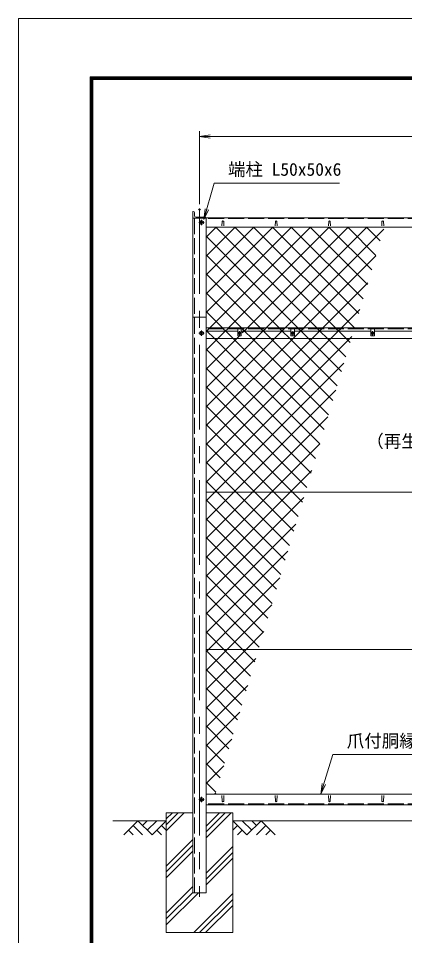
# Model space of a CAD drawing. Units: millimetres, scale not verified. Extents: x -4200 to 4200, y -2970 to 2970.
# Drawn here: x -4200 to -2750, y -473 to 2970 of the extents above; entities that cross this region are included whole.
import ezdxf
from ezdxf.enums import TextEntityAlignment as Align

# ---------------------------------------------------------------- set-up
doc = ezdxf.new("R2010")
doc.units = ezdxf.units.MM
doc.header["$LTSCALE"] = 10
doc.header["$PDMODE"] = 32
doc.header["$PDSIZE"] = 5
doc.linetypes.add('DASHED', pattern=[7.5, 6, -1.5])
doc.linetypes.add('USER1', pattern=[50.8, 31.75, -6.35, 6.35, -6.35])
for name, color, linetype, lineweight in [('0-0_D-STR1', 1, 'Continuous', 18), ('0-1_D-BMK', 2, 'USER1', 13), ('0-2_D-STR-DIM', 7, 'Continuous', 13), ('0-3_D-STR3', 3, 'Continuous', 13), ('0-4_D-BGD', 7, 'Continuous', 18), ('0-5_D-STR4', 7, 'Continuous', 18), ('0-6_D-DCR-HCH', 7, 'Continuous', 13), ('0-7_D-STR-TXT', 7, 'Continuous', 13), ('0-8_0', 7, 'Continuous', 18), ('0-B_D-STR2', 7, 'Continuous', 13), ('0-C_D-TTL', 7, 'Continuous', 18)]:
    doc.layers.add(name, color=color, linetype=linetype, lineweight=lineweight)
doc.layers.add('0-9_Defpoints', color=7, linetype='Continuous')
doc.styles.add('ＭＳ ゴシック', font='')
doc.styles.get('ＭＳ ゴシック').set_extended_font_data('MS Gothic')

# ---------------------------------------------------------------- blocks, each defined once
blk = doc.blocks.new('_Open')
at = {"layer": '0-8_0'}
blk.add_line((-10, 1.667), (0, 0), dxfattribs=at)
blk.add_lwpolyline([(-10, -1.667), (0, 0), (-10, 0)], dxfattribs=at)

msp = doc.modelspace()

# ---------------------------------------------------------------- linework, layer by layer
at = {"layer": '0-0_D-STR1'}
for p, q in [((-3544.9, 2245.37), (-3544.9, -311.84)), ((-3544.9, 2245.37), (-3543.4, 2245.37)), ((-3544.9, 2245.37), (-3544.9, 2220.37)), ((-3538.9, 2240.87), (-3538.9, 2229.87)), ((-3544.9, 2220.37), (-3494.9, 2220.37)), ((-3532.4, 2223.37), (-3499.4, 2223.37)), ((-1552.4, 2220.99), (-3494.9, 2220.99)), ((-3494.9, -311.84), (-3494.9, 2220.37)), ((-3494.9, 2218.87), (-3494.9, 2220.37)), ((-3434.9, 2207.86), (-3435.65, 2191.72)), ((-3428.9, 2207.86), (-3428.15, 2191.72)), ((-3234.9, 2207.86), (-3235.65, 2191.72)), ((-3228.9, 2207.86), (-3228.15, 2191.72)), ((-3034.9, 2207.86), (-3035.65, 2191.72)), ((-3028.9, 2207.86), (-3028.15, 2191.72)), ((-2834.9, 2207.86), (-2835.65, 2191.72)), ((-2828.9, 2207.86), (-2828.15, 2191.72)), ((-1552.4, 2186.34), (-3494.9, 2186.34)), ((-3494.9, 1848.16), (-3544.9, 1848.16)), ((-1552.4, 1808.16), (-3494.9, 1808.16)), ((-3494.9, 1768.16), (-1552.4, 1768.16)), ((-3494.9, 58.16), (-1552.4, 58.16)), ((-3434.9, 31.29), (-3435.65, 52.79)), ((-3428.9, 31.29), (-3428.15, 52.79)), ((-3234.9, 31.29), (-3235.65, 52.79)), ((-3228.9, 31.29), (-3228.15, 52.79)), ((-3034.9, 31.29), (-3035.65, 52.79)), ((-3028.9, 31.29), (-3028.15, 52.79)), ((-2834.9, 31.29), (-2835.65, 52.79)), ((-2828.9, 31.29), (-2828.15, 52.79)), ((-1552.4, 18.16), (-3494.9, 18.16)), ((-3544.9, -311.84), (-3494.9, -311.84))]:
    msp.add_line(p, q, dxfattribs=at)
at = {"layer": '0-0_D-STR1', "linetype": 'DASHED'}
for p, q in [((-3538.9, 2220.37), (-3538.9, -311.84)), ((-1552.4, 2218.39), (-3494.9, 2218.39)), ((-1552.4, 1805.16), (-3494.9, 1805.16)), ((-1552.4, 21.16), (-3494.9, 21.16))]:
    msp.add_line(p, q, dxfattribs=at)
at = {"layer": '0-0_D-STR1'}
for centre, radius, start, end in [((-3543.4, 2240.87), 4.5, 0, 90), ((-3532.4, 2229.87), 6.5, 180, 270), ((-3499.4, 2218.87), 4.5, 19.47122, 90), ((-3431.9, 2206.61), 3.25, 22.61986, 157.38014), ((-3231.9, 2206.61), 3.25, 22.61986, 157.38014), ((-3031.9, 2206.61), 3.25, 22.61986, 157.38014), ((-2831.9, 2206.61), 3.25, 22.61986, 157.38014), ((-3431.9, 32.54), 3.25, 202.61986, 337.38014), ((-3231.9, 32.54), 3.25, 202.61986, 337.38014), ((-3031.9, 32.54), 3.25, 202.61986, 337.38014), ((-2831.9, 32.54), 3.25, 202.61986, 337.38014)]:
    msp.add_arc(centre, radius, start, end, dxfattribs=at)
at = {"layer": '0-1_D-BMK'}
for p, q in [((-3519.9, 2252.87), (-3519.9, -326.84)), ((-3501.9, 2203.66), (-3521.9, 2203.66)), ((-3511.9, 2213.66), (-3511.9, 2193.66)), ((-3511.9, 1798.16), (-3511.9, 1778.16)), ((-3369.9, 1795.6), (-3369.9, 1780.72)), ((-3169.9, 1795.6), (-3169.9, 1780.72)), ((-2869.9, 1795.6), (-2869.9, 1780.72)), ((-3501.9, 1788.16), (-3521.9, 1788.16)), ((-3377.34, 1788.16), (-3362.46, 1788.16)), ((-3177.34, 1788.16), (-3162.46, 1788.16)), ((-2877.34, 1788.16), (-2862.46, 1788.16)), ((-3501.9, 38.16), (-3521.9, 38.16)), ((-3511.9, 48.16), (-3511.9, 28.16))]:
    msp.add_line(p, q, dxfattribs=at)
at = {"layer": '0-2_D-STR-DIM'}
for p, q in [((-3519.9, 2272.87), (-3519.9, 2546.66)), ((-3519.9, 2526.66), (-1519.9, 2526.66))]:
    msp.add_line(p, q, dxfattribs=at)
at = {"layer": '0-3_D-STR3'}
for p, q in [((-3376.4, 1796.16), (-3494.9, 1796.16)), ((-3370.26, 1791.51), (-3370.29, 1789.97)), ((-3370.29, 1791.51), (-3369.53, 1791.51)), ((-3369.53, 1791.51), (-3369.5, 1789.97)), ((-3176.4, 1796.16), (-3363.4, 1796.16)), ((-3170.26, 1791.51), (-3170.29, 1789.97)), ((-3170.29, 1791.51), (-3169.53, 1791.51)), ((-3169.53, 1791.51), (-3169.5, 1789.97)), ((-2876.4, 1796.16), (-3163.4, 1796.16)), ((-2870.26, 1791.51), (-2870.29, 1789.97)), ((-2870.29, 1791.51), (-2869.53, 1791.51)), ((-2869.53, 1791.51), (-2869.5, 1789.97)), ((-2576.4, 1796.16), (-2863.4, 1796.16)), ((-3371.73, 1788.55), (-3373.25, 1788.53)), ((-3373.25, 1788.53), (-3373.25, 1787.8)), ((-3373.25, 1788.53), (-3373.25, 1787.8)), ((-3371.73, 1787.77), (-3373.25, 1787.8)), ((-3370.8, 1789.03), (-3371.73, 1788.55)), ((-3370.8, 1787.3), (-3371.73, 1787.77)), ((-3370.78, 1789.04), (-3370.29, 1789.97)), ((-3370.78, 1787.28), (-3370.29, 1786.36)), ((-3370.26, 1784.81), (-3370.29, 1786.36)), ((-3370.26, 1784.81), (-3369.53, 1784.81)), ((-3369.53, 1784.81), (-3369.5, 1786.36)), ((-3369.01, 1789.04), (-3369.5, 1789.97)), ((-3369.01, 1787.28), (-3369.5, 1786.36)), ((-3369, 1789.03), (-3368.07, 1788.55)), ((-3369, 1787.3), (-3368.07, 1787.77)), ((-3368.07, 1787.77), (-3366.55, 1787.8)), ((-3171.73, 1788.55), (-3173.25, 1788.53)), ((-3173.25, 1788.53), (-3173.25, 1787.8)), ((-3173.25, 1788.53), (-3173.25, 1787.8)), ((-3171.73, 1787.77), (-3173.25, 1787.8)), ((-3170.8, 1789.03), (-3171.73, 1788.55)), ((-3170.8, 1787.3), (-3171.73, 1787.77)), ((-3170.78, 1789.04), (-3170.29, 1789.97)), ((-3170.78, 1787.28), (-3170.29, 1786.36)), ((-3170.26, 1784.81), (-3170.29, 1786.36)), ((-3170.26, 1784.81), (-3169.53, 1784.81)), ((-3169.53, 1784.81), (-3169.5, 1786.36)), ((-3169.01, 1789.04), (-3169.5, 1789.97)), ((-3169.01, 1787.28), (-3169.5, 1786.36)), ((-3169, 1789.03), (-3168.07, 1788.55)), ((-3169, 1787.3), (-3168.07, 1787.77)), ((-3168.07, 1787.77), (-3166.55, 1787.8)), ((-2871.73, 1788.55), (-2873.25, 1788.53)), ((-2873.25, 1788.53), (-2873.25, 1787.8)), ((-2873.25, 1788.53), (-2873.25, 1787.8)), ((-2871.73, 1787.77), (-2873.25, 1787.8)), ((-2870.8, 1789.03), (-2871.73, 1788.55)), ((-2870.8, 1787.3), (-2871.73, 1787.77)), ((-2870.78, 1789.04), (-2870.29, 1789.97)), ((-2870.78, 1787.28), (-2870.29, 1786.36)), ((-2870.26, 1784.81), (-2870.29, 1786.36)), ((-2870.26, 1784.81), (-2869.53, 1784.81)), ((-2869.53, 1784.81), (-2869.5, 1786.36)), ((-2869.01, 1789.04), (-2869.5, 1789.97)), ((-2869.01, 1787.28), (-2869.5, 1786.36)), ((-2869, 1789.03), (-2868.07, 1788.55)), ((-2869, 1787.3), (-2868.07, 1787.77)), ((-2868.07, 1787.77), (-2866.55, 1787.8)), ((-1552.4, 1191.41), (-3494.9, 1191.41)), ((-1552.4, 601.41), (-3494.9, 601.41))]:
    msp.add_line(p, q, dxfattribs=at)
for points in [[(-3505.4, 2207.42), (-3511.9, 2211.17), (-3518.4, 2207.42), (-3518.4, 2199.91), (-3511.9, 2196.16), (-3505.4, 2199.91)], [(-3505.4, 1791.91), (-3511.9, 1795.67), (-3518.4, 1791.91), (-3518.4, 1784.41), (-3511.9, 1780.66), (-3505.4, 1784.41)], [(-3376.4, 1804.16), (-3363.4, 1804.16), (-3363.4, 1778.16), (-3376.4, 1778.16)], [(-3176.4, 1804.16), (-3163.4, 1804.16), (-3163.4, 1778.16), (-3176.4, 1778.16)], [(-2876.4, 1804.16), (-2863.4, 1804.16), (-2863.4, 1778.16), (-2876.4, 1778.16)], [(-3505.4, 41.91), (-3511.9, 45.67), (-3518.4, 41.91), (-3518.4, 34.41), (-3511.9, 30.66), (-3505.4, 34.41)]]:
    msp.add_lwpolyline(points, close=True, dxfattribs=at)
for points in [[(-3368.07, 1788.55), (-3366.55, 1788.53), (-3366.55, 1787.8)], [(-3168.07, 1788.55), (-3166.55, 1788.53), (-3166.55, 1787.8)], [(-2868.07, 1788.55), (-2866.55, 1788.53), (-2866.55, 1787.8)]]:
    msp.add_lwpolyline(points, dxfattribs=at)
for centre, radius in [((-3511.9, 2203.66), 6.25), ((-3511.9, 1788.16), 6.25), ((-3369.9, 1788.16), 5.25), ((-3169.9, 1788.16), 5.25), ((-2869.9, 1788.16), 5.25), ((-3511.9, 38.16), 6.25)]:
    msp.add_circle(centre, radius, dxfattribs=at)
at = {"layer": '0-4_D-BGD'}
for p, q in [((-3644.9, -41.84), (-3844.9, -41.84)), ((-1644.9, -41.84), (-3394.9, -41.84))]:
    msp.add_line(p, q, dxfattribs=at)
at = {"layer": '0-5_D-STR4'}
for p, q in [((-3644.9, -11.84), (-3644.9, -461.84)), ((-3544.9, -11.84), (-3644.9, -11.84)), ((-3394.9, -11.84), (-3494.9, -11.84)), ((-3394.9, -11.84), (-3394.9, -461.84)), ((-3394.9, -461.84), (-3644.9, -461.84))]:
    msp.add_line(p, q, dxfattribs=at)
at = {"layer": '0-6_D-DCR-HCH'}
for p, q in [((-3644.9, -79.08), (-3577.66, -11.84)), ((-3644.9, -56.98), (-3599.75, -11.84)), ((-3644.9, -34.89), (-3621.85, -11.84)), ((-3494.9, -105.86), (-3400.88, -11.84)), ((-3494.9, -83.76), (-3422.98, -11.84)), ((-3494.9, -61.66), (-3445.07, -11.84)), ((-3751.32, -41.84), (-3804.53, -95.05)), ((-3769.06, -59.58), (-3733.42, -95.05)), ((-3751.32, -41.84), (-3698.11, -95.05)), ((-3733.58, -59.58), (-3715.85, -41.84)), ((-3715.85, -77.31), (-3680.37, -41.84)), ((-3698.11, -95.05), (-3644.9, -41.84)), ((-3662.63, -59.58), (-3644.9, -77.23)), ((-3341.69, -95.05), (-3394.9, -41.84)), ((-3377.16, -59.58), (-3394.9, -77.23)), ((-3323.95, -77.31), (-3359.42, -41.84)), ((-3288.47, -41.84), (-3341.69, -95.05)), ((-3306.12, -59.67), (-3323.95, -41.84)), ((-3270.74, -59.58), (-3306.37, -95.05)), ((-3288.47, -41.84), (-3235.26, -95.05)), ((-3786.8, -77.31), (-3768.98, -95.05)), ((-3680.37, -77.31), (-3662.55, -95.05)), ((-3359.42, -77.31), (-3377.24, -95.05)), ((-3253, -77.31), (-3270.82, -95.05)), ((-3644.9, -211.66), (-3544.9, -111.66)), ((-3644.9, -233.76), (-3544.9, -133.76)), ((-3644.9, -255.86), (-3544.9, -155.86)), ((-3494.9, -238.44), (-3394.9, -138.44)), ((-3494.9, -260.54), (-3394.9, -160.54)), ((-3494.9, -282.63), (-3394.9, -182.63)), ((-3644.9, -388.44), (-3544.9, -288.44)), ((-3644.9, -410.54), (-3544.9, -310.54)), ((-3644.9, -432.63), (-3524.1, -311.84)), ((-3541.52, -461.84), (-3394.9, -315.22)), ((-3519.42, -461.84), (-3394.9, -337.31)), ((-3497.33, -461.84), (-3394.9, -359.41))]:
    msp.add_line(p, q, dxfattribs=at)
at = {"layer": '0-7_D-STR-TXT'}
for points in [[(-2994.07, 2350.77), (-3465.04, 2350.77), (-3503.13, 2216.5)], [(-2320.77, 207.03), (-3018.65, 207.03), (-3064.01, 60.07)]]:
    msp.add_lwpolyline(points, dxfattribs=at)
at = {"layer": '0-9_Defpoints'}
msp.add_point((-3519.9, 2252.87), dxfattribs=at)
at = {"layer": '0-B_D-STR2'}
for p, q in [((-3494.9, 2148.45), (-3457.01, 2186.34)), ((-3494.9, 2077.74), (-3386.3, 2186.34)), ((-3494.9, 2007.03), (-3315.59, 2186.34)), ((-3494.9, 1936.32), (-3244.88, 2186.34)), ((-3494.9, 1865.61), (-3174.16, 2186.34)), ((-2922.17, 1862.58), (-3245.94, 2186.34)), ((-2905.93, 1917.05), (-3175.23, 2186.34)), ((-2889.69, 1971.52), (-3104.52, 2186.34)), ((-2873.45, 2025.99), (-3033.8, 2186.34)), ((-2857.21, 2080.46), (-2963.09, 2186.34)), ((-2840.97, 2134.93), (-2892.38, 2186.34)), ((-3128.08, 1808.16), (-2857.82, 2078.42)), ((-3292.02, 1808.16), (-3494.9, 2011.04)), ((-3057.37, 1808.16), (-2887.86, 1977.67)), ((-3362.73, 1808.16), (-3494.9, 1940.33)), ((-3359.73, 1805.16), (-3362.73, 1808.16)), ((-3350.73, 1796.16), (-3359.73, 1805.16)), ((-3322.73, 1768.16), (-3350.73, 1796.16)), ((-3289.02, 1805.16), (-3292.02, 1808.16)), ((-3280.02, 1796.16), (-3289.02, 1805.16)), ((-3252.02, 1768.16), (-3280.02, 1796.16)), ((-3168.08, 1768.16), (-3140.08, 1796.16)), ((-3140.08, 1796.16), (-3131.08, 1805.16)), ((-3131.08, 1805.16), (-3128.08, 1808.16)), ((-3097.37, 1768.16), (-3069.37, 1796.16)), ((-3069.37, 1796.16), (-3060.37, 1805.16)), ((-3060.37, 1805.16), (-3057.37, 1808.16)), ((-3494.9, 1441.35), (-3168.08, 1768.16)), ((-3494.9, 1370.64), (-3097.37, 1768.16)), ((-3035.86, 1481.29), (-3322.73, 1768.16)), ((-3019.62, 1535.76), (-3252.02, 1768.16)), ((-3084.58, 1317.88), (-3494.9, 1728.2)), ((-3100.82, 1263.41), (-3494.9, 1657.49)), ((-3461.99, 1191.41), (-2977.97, 1675.43)), ((-3117.06, 1208.94), (-3494.9, 1586.78)), ((-3391.28, 1191.41), (-3008.01, 1574.68)), ((-3170.24, 1191.41), (-3494.9, 1516.07)), ((-3320.57, 1191.41), (-3038.05, 1473.93)), ((-3240.95, 1191.41), (-3494.9, 1445.36)), ((-3311.66, 1191.41), (-3494.9, 1374.64)), ((-3249.86, 1191.41), (-3068.09, 1373.18)), ((-3382.37, 1191.41), (-3494.9, 1303.93)), ((-3179.15, 1191.41), (-3098.13, 1272.43)), ((-3453.09, 1191.41), (-3494.9, 1233.22)), ((-3494.9, 1158.5), (-3461.99, 1191.41)), ((-3494.9, 1087.79), (-3391.28, 1191.41)), ((-3494.9, 1017.08), (-3320.57, 1191.41)), ((-3494.9, 946.37), (-3249.86, 1191.41)), ((-3494.9, 875.66), (-3179.15, 1191.41)), ((-3494.9, 804.95), (-3128.17, 1171.68)), ((-3198.26, 936.59), (-3453.09, 1191.41)), ((-3182.02, 991.06), (-3382.37, 1191.41)), ((-3165.78, 1045.53), (-3311.66, 1191.41)), ((-3149.54, 1100), (-3240.95, 1191.41)), ((-3133.3, 1154.47), (-3170.24, 1191.41)), ((-3214.5, 882.12), (-3494.9, 1162.51)), ((-3230.74, 827.65), (-3494.9, 1091.8)), ((-3494.9, 734.24), (-3158.2, 1070.93)), ((-3246.98, 773.17), (-3494.9, 1021.09)), ((-3494.9, 663.53), (-3188.24, 970.18)), ((-3263.22, 718.7), (-3494.9, 950.38)), ((-3279.46, 664.23), (-3494.9, 879.67)), ((-3486.31, 601.41), (-3218.28, 869.44)), ((-3295.7, 609.76), (-3494.9, 808.96)), ((-3415.59, 601.41), (-3248.32, 768.69)), ((-3358.06, 601.41), (-3494.9, 738.25)), ((-3428.77, 601.41), (-3494.9, 667.54)), ((-3344.88, 601.41), (-3278.36, 667.94)), ((-3494.9, 592.82), (-3486.31, 601.41)), ((-3494.9, 522.11), (-3415.59, 601.41)), ((-3494.9, 451.4), (-3344.88, 601.41)), ((-3344.42, 446.35), (-3494.9, 596.83)), ((-3328.18, 500.82), (-3428.77, 601.41)), ((-3311.94, 555.29), (-3358.06, 601.41)), ((-3494.9, 380.69), (-3308.4, 567.19)), ((-3360.66, 391.88), (-3494.9, 526.12)), ((-3494.9, 309.98), (-3338.43, 466.44)), ((-3376.9, 337.41), (-3494.9, 455.41)), ((-3393.14, 282.94), (-3494.9, 384.7)), ((-3494.9, 239.27), (-3368.47, 365.69)), ((-3409.38, 228.47), (-3494.9, 313.98)), ((-3494.9, 168.55), (-3398.51, 264.94)), ((-3425.62, 174), (-3494.9, 243.27)), ((-3441.86, 119.53), (-3494.9, 172.56)), ((-3494.9, 97.84), (-3428.55, 164.19)), ((-3458.11, 65.06), (-3494.9, 101.85)), ((-3463.87, 58.16), (-3458.59, 63.44))]:
    msp.add_line(p, q, dxfattribs=at)
for points in [[(-3494.9, 1794.9), (-3493.64, 1796.16), (-3484.64, 1805.16), (-3481.64, 1808.16), (-3103.45, 2186.34)], [(-3494.9, 1724.19), (-3450.93, 1768.16), (-3422.93, 1796.16), (-3413.93, 1805.16), (-3410.93, 1808.16), (-3032.74, 2186.34)], [(-3494.9, 1582.77), (-3309.5, 1768.16), (-3281.5, 1796.16), (-3272.5, 1805.16), (-3269.5, 1808.16), (-2891.32, 2186.34)], [(-3494.9, 1512.06), (-3238.79, 1768.16), (-3210.79, 1796.16), (-3201.79, 1805.16), (-3198.79, 1808.16), (-2827.78, 2179.17)], [(-2970.9, 1699.17), (-3039.89, 1768.16), (-3067.89, 1796.16), (-3076.89, 1805.16), (-3079.89, 1808.16), (-3458.07, 2186.34)], [(-2954.66, 1753.64), (-2969.17, 1768.16), (-2997.17, 1796.16), (-3006.17, 1805.16), (-3009.17, 1808.16), (-3387.36, 2186.34)], [(-3359.4, 1788.98), (-3352.22, 1796.16), (-3343.22, 1805.16), (-3340.22, 1808.16), (-2962.03, 2186.34)], [(-2938.41, 1808.11), (-2938.46, 1808.16), (-3316.65, 2186.34)], [(-2987.14, 1644.7), (-3110.6, 1768.16), (-3138.6, 1796.16), (-3147.6, 1805.16), (-3150.6, 1808.16), (-3494.9, 2152.46)], [(-3003.38, 1590.23), (-3181.31, 1768.16), (-3209.31, 1796.16), (-3218.31, 1805.16), (-3221.31, 1808.16), (-3494.9, 2081.75)], [(-3494.9, 1299.93), (-3026.66, 1768.16), (-2998.66, 1796.16), (-2989.66, 1805.16), (-2986.66, 1808.16), (-2917.9, 1876.93)], [(-3052.1, 1426.82), (-3393.44, 1768.16), (-3421.44, 1796.16), (-3430.44, 1805.16), (-3433.44, 1808.16), (-3494.9, 1869.62)], [(-3068.34, 1372.35), (-3464.15, 1768.16), (-3492.15, 1796.16), (-3494.9, 1798.91)], [(-3494.9, 1653.48), (-3380.22, 1768.16), (-3370.22, 1778.16)], [(-3494.9, 1229.22), (-2955.95, 1768.16), (-2947.94, 1776.18)]]:
    msp.add_lwpolyline(points, dxfattribs=at)
at = {"layer": '0-C_D-TTL', "color": 2}
msp.add_lwpolyline([(-4200, 2970), (4200, 2970), (4200, -2970), (-4200, -2970)], close=True, dxfattribs=at)
at = {"layer": '0-C_D-TTL'}
for points in [[(-3930, 2750), (3930, 2750), (3930, -2750), (-3930, -2750)], [(-3927.5, 2747.5), (3927.5, 2747.5), (3927.5, -2747.5), (-3927.5, -2747.5)], [(-3925, 2745), (3925, 2745), (3925, -2745), (-3925, -2745)], [(-3922.5, 2742.5), (3922.5, 2742.5), (3922.5, -2742.5), (-3922.5, -2742.5)], [(-3920, 2740), (3920, 2740), (3920, -2740), (-3920, -2740)]]:
    msp.add_lwpolyline(points, close=True, dxfattribs=at)

# ---------------------------------------------------------------- block references
at = {"layer": '0-2_D-STR-DIM', "xscale": 4, "yscale": 4, "rotation": 180}
msp.add_blockref('_Open', (-3519.9, 2526.66), dxfattribs=at)
at = {"layer": '0-7_D-STR-TXT', "xscale": 4, "yscale": 4}
for p, rotation in [((-3503.67, 2214.58), 254.16392), ((-3064.6, 58.16), 252.84683)]:
    msp.add_blockref('_Open', p, dxfattribs=dict(at, rotation=rotation))

# ---------------------------------------------------------------- texts
at = {"layer": '0-7_D-STR-TXT', "style": 'ＭＳ ゴシック'}
for s, p in [('端柱 L50x50x6', (-3412.85, 2364.63)), ('（再生PET樹脂被覆鉄線）', (-2893.5, 1344.45)), ('爪付胴縁 R付L40x40x3', (-2966.71, 219.61))]:
    msp.add_text(s, height=48.09, dxfattribs=at).set_placement(p, align=Align.BOTTOM_LEFT)

doc.saveas('drawing.dxf')
